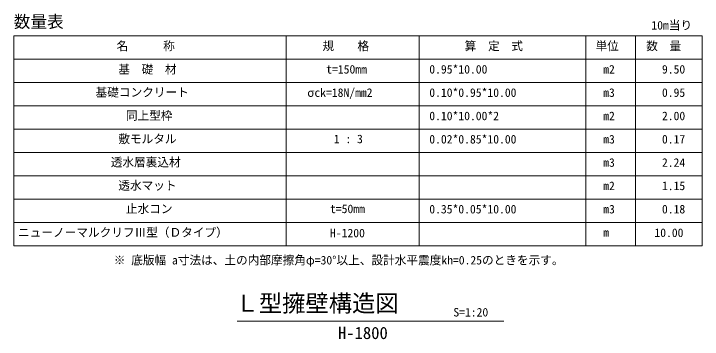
# Model space of a CAD drawing. Units: millimetres, scale not verified, with parts at other scales. Extents: x -1 to 252299, y 59402 to 118802.
# Drawn here: x 27579 to 48264, y 89827 to 99600 of the extents above; entities that cross this region are included whole.
import ezdxf
from ezdxf.enums import TextEntityAlignment as Align

# ---------------------------------------------------------------- set-up
doc = ezdxf.new("R2010")
doc.units = ezdxf.units.MM
doc.header["$LTSCALE"] = 300
for name, color, linetype in [('D-MTR', 1, 'Continuous'), ('D-MTR-TXT', 1, 'Continuous'), ('D-TTL-TXT', 1, 'Continuous')]:
    doc.layers.add(name, color=color, linetype=linetype)
doc.layers.add('D-MTR-FRAM', color=7, linetype='Continuous', lineweight=18)
doc.layers.add('D-TTL-LINE', color=7, linetype='Continuous', lineweight=18)
doc.styles.add('ＭＳ ゴシック', font='')
doc.styles.get('ＭＳ ゴシック').set_extended_font_data('MS Gothic')

msp = doc.modelspace()

# ---------------------------------------------------------------- linework, layer by layer
at = {"layer": 'D-MTR-FRAM'}
for p, q in [((27579.3, 98936.5), (48263.7, 98936.5)), ((27579.3, 92636.5), (27579.3, 98936.5)), ((35763.7, 92636.5), (35763.7, 98936.5)), ((39763.7, 92636.5), (39763.7, 98936.5)), ((44763.7, 92636.5), (44763.7, 98936.5)), ((46263.7, 92636.5), (46263.7, 98936.5)), ((46263.7, 92636.5), (46263.7, 98936.5)), ((48263.7, 98936.5), (48263.7, 92636.5)), ((27579.3, 98236.5), (48263.7, 98236.5)), ((27579.3, 97536.5), (48263.7, 97536.5)), ((27579.3, 96836.5), (48263.7, 96836.5)), ((27579.3, 96136.5), (48263.7, 96136.5)), ((27579.3, 95436.5), (48263.7, 95436.5)), ((27579.3, 94736.5), (48263.7, 94736.5)), ((27579.3, 94036.5), (48263.7, 94036.5)), ((27579.3, 93336.5), (48263.7, 93336.5)), ((27579.3, 92636.5), (48263.7, 92636.5))]:
    msp.add_line(p, q, dxfattribs=at)
at = {"layer": 'D-TTL-LINE'}
msp.add_line((34287.1, 90368.8), (42306.4, 90368.8), dxfattribs=at)

# ---------------------------------------------------------------- texts
at = {"layer": 'D-MTR', "style": 'ＭＳ ゴシック'}
msp.add_text('数量表', height=366.6, dxfattribs=at).set_placement((27579.3, 99069.8), align=Align.BOTTOM_LEFT)
at = {"layer": 'D-MTR-TXT', "style": 'ＭＳ ゴシック'}
for s, p in [('10m当り', (46735.8, 99049.8)), ('名\u3000\u3000\u3000称', (30667.5, 98427.9)), ('規\u3000\u3000格', (36854, 98427.9)), ('算\u3000定\u3000式', (41126.6, 98427.9)), ('単位', (45058.9, 98427.9)), ('数\u3000量', (46581.4, 98427.9)), ('基\u3000礎\u3000材', (30720.4, 97727.9)), ('t=150mm', (36967.7, 97727.9)), ('0.95*10.00', (40063.7, 97727.9)), ('m2', (45288.7, 97727.9)), ('9.50', (47054, 97727.9)), ('基礎コンクリート', (30038.1, 97036.8)), ('σck=18N/mm2', (36399.2, 97027.8)), ('0.10*0.95*10.00', (40063.7, 97027.8)), ('m3', (45288.7, 97027.9)), ('0.95', (47054, 97027.9)), ('同上型枠', (30947.8, 96336.8)), ('0.10*10.00*2', (40063.7, 96327.8)), ('m2', (45288.7, 96327.9)), ('2.00', (47054, 96327.9)), ('敷モルタル', (30720.4, 95636.8)), ('0.02*0.85*10.00', (40063.7, 95627.8)), ('1 : 3', (37195.1, 95636.8)), ('m3', (45288.7, 95627.9)), ('0.17', (47054, 95627.9)), ('透水層裏込材', (30493, 94936.8)), ('m3', (45288.7, 94927.9)), ('2.24', (47054, 94927.9)), ('透水マット', (30720.4, 94236.8)), ('m2', (45288.7, 94227.9)), ('1.15', (47054, 94227.9)), ('止水コン', (30947.8, 93536.8)), ('t=50mm', (37081.4, 93536.8)), ('0.35*0.05*10.00', (40063.7, 93527.8)), ('m3', (45288.7, 93527.9)), ('0.18', (47054, 93527.9)), ('ニューノーマルクリフⅢ型（Ｄタイプ）', (27708.8, 92827.9)), ('H-1200', (37081.4, 92811.5)), ('m', (45288.7, 92827.9)), ('10.00', (46826.6, 92818.9)), ('※ 底版幅 a寸法は、土の内部摩擦角φ=30°以上、設計水平震度kh=0.25のときを示す。', (30583.8, 91995.4))]:
    msp.add_text(s, height=256.6, dxfattribs=at).set_placement(p, align=Align.BOTTOM_LEFT)
at = {"layer": 'D-TTL-TXT', "style": 'ＭＳ ゴシック'}
for s, height, p in [('Ｌ型擁壁構造図', 513.2, (34242.7, 90496.7)), ('S=1:20', 256.6, (40787.1, 90432.7)), ('H-1800', 366.6, (37320.2, 89723.3))]:
    msp.add_text(s, height=height, dxfattribs=at).set_placement(p, align=Align.BOTTOM_LEFT)

doc.saveas('drawing.dxf')
